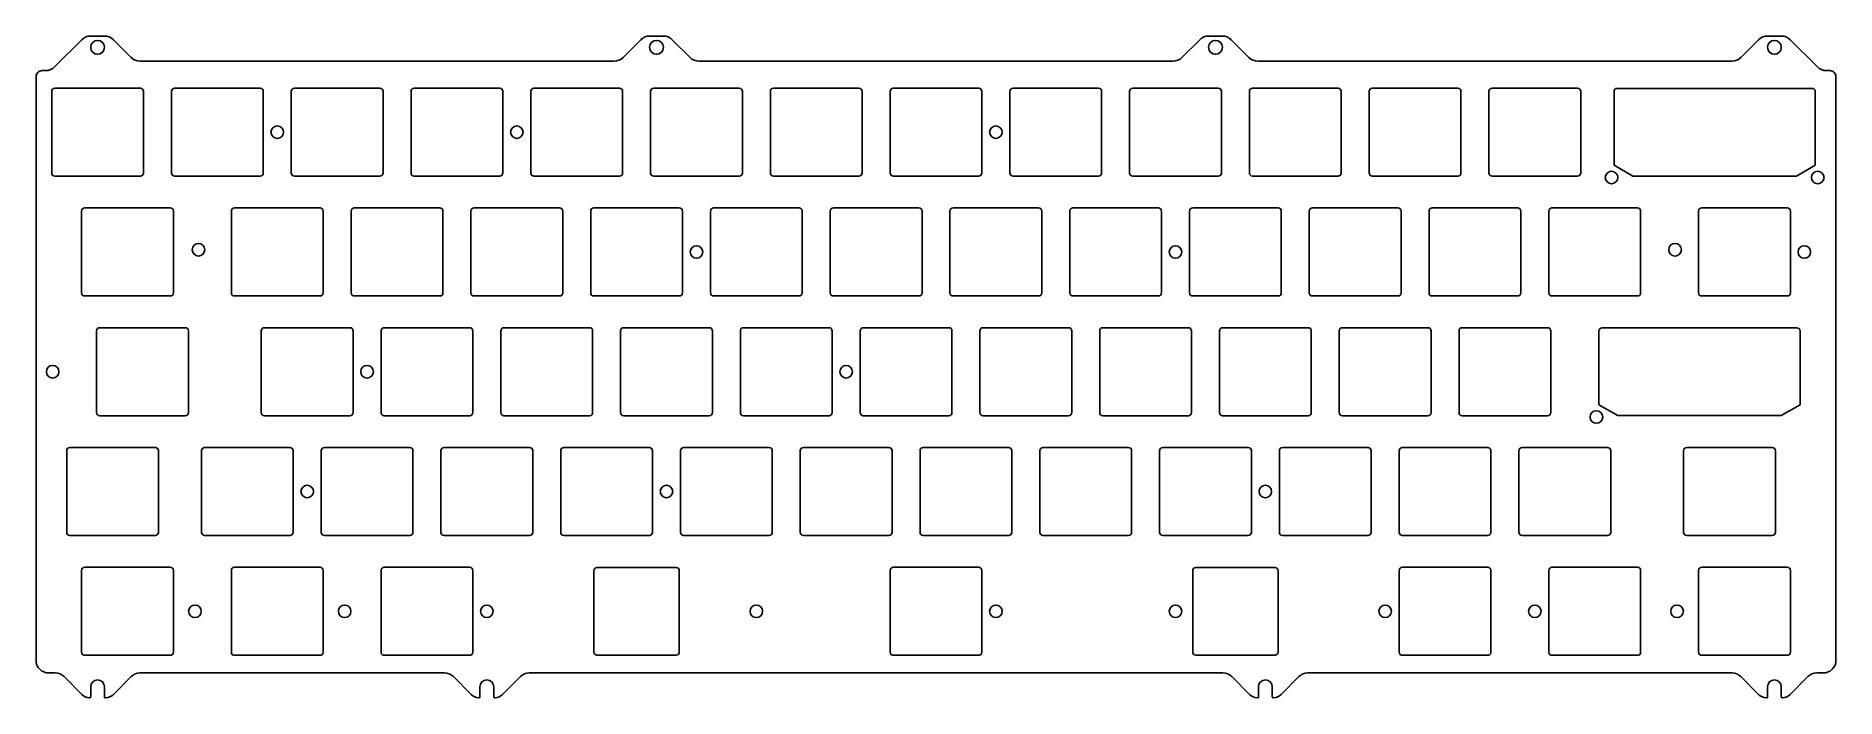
# Model space of a CAD drawing. Header units: millimetres. Extents: x -10 to 277, y -90 to 15.
import ezdxf

# ---------------------------------------------------------------- set-up
doc = ezdxf.new("R2010")
doc.units = ezdxf.units.MM
doc.layers.get('0').update_dxf_attribs({"linetype": 'CONTINUOUS'})
doc.layers.add('BLACK', color=7, linetype='CONTINUOUS')
doc.layers.add('Edge.Cuts', color=53, linetype='CONTINUOUS', true_color=0xc8a339)

msp = doc.modelspace()

# ---------------------------------------------------------------- linework, layer by layer
for points in [[(241.2, 6.475), (241.2, -5.243), (244.2, -6.975), (270.2, -6.975), (273.2, -5.243), (273.2, 6.475, 0.4142135624), (272.7, 6.975), (241.7, 6.975, 0.4142123908)], [(254.6375, -12.55), (254.6375, -25.55, 0.4142123908), (255.1375, -26.05), (268.7375, -26.05, 0.4142135624), (269.2375, -25.55), (269.2375, -12.55, 0.4142135624), (268.7375, -12.05), (255.1375, -12.05, 0.4142123908)], [(238.79375, -31.625), (238.79375, -43.343), (241.79375, -45.075), (267.79375, -45.075), (270.79375, -43.343), (270.79375, -31.625, 0.4142135624), (270.29375, -31.125), (239.29375, -31.125, 0.4142123908)], [(-4.91875, -50.65), (-4.91875, -63.65, 0.4142123908), (-4.41875, -64.15), (9.18125, -64.15, 0.4142135624), (9.68125, -63.65), (9.68125, -50.65, 0.4142135624), (9.18125, -50.15), (-4.41875, -50.15, 0.4142123908)], [(16.5125, -50.65), (16.5125, -63.65, 0.4142123908), (17.0125, -64.15), (30.6125, -64.15, 0.4142135624), (31.1125, -63.65), (31.1125, -50.65, 0.4142135624), (30.6125, -50.15), (17.0125, -50.15, 0.4142123908)]]:
    msp.add_lwpolyline(points, format="xyb", close=True)
for centre in [(240.8, -7.2), (273.6, -7.2), (271.4625, -19.05), (238.39375, -45.3), (33.3375, -57.15)]:
    msp.add_circle(centre, 1)
at = {"layer": 'BLACK', "linetype": 'Continuous'}
for p, q in [((13.94375, -31.1), (0.343751, -31.1)), ((-0.15625, -31.6), (-0.15625, -44.6)), ((14.44375, -44.6), (14.44375, -31.6)), ((0.343751, -45.1), (13.94375, -45.1)), ((226.0625, -50.652003), (226.0625, -63.652051)), ((240.162412, -50.152051), (226.5625, -50.152051)), ((240.6625, -63.651903), (240.6625, -50.644041)), ((252.253712, -50.652003), (252.253712, -63.652003)), ((266.353712, -50.152003), (252.753712, -50.152003)), ((266.853712, -63.652003), (266.853712, -50.652003)), ((226.562512, -64.152051), (240.168657, -64.152051)), ((252.753712, -64.152003), (266.353712, -64.152003))]:
    msp.add_line(p, q, dxfattribs=at)
at = {"layer": 'BLACK'}
for centre, radius, start, end in [((0.343751, -31.600001), 0.500001, 90, 179.99988541), ((13.94375, -31.6), 0.5, 0, 90), ((0.343751, -44.599999), 0.500001, 180.00011459, 270), ((13.94375, -44.6), 0.5, 270, 0), ((226.562412, -50.652003), 0.499912, 89.98991497, 180), ((240.162412, -50.652203), 0.500152, 0.9350487, 90), ((252.753712, -50.652003), 0.5, 90, 180), ((266.353712, -50.652003), 0.5, 0, 90), ((226.562512, -63.652103), 0.499948, 179.99404138, 270), ((240.162312, -63.651903), 0.500188, 270.7268293, 0), ((252.753712, -63.652003), 0.5, 180, 270), ((266.353712, -63.652003), 0.5, 270, 0)]:
    msp.add_arc(centre, radius, start, end, dxfattribs=at)
at = {"layer": 'Edge.Cuts', "linetype": 'CONTINUOUS'}
for p, q in [((-2.502943, 14.714203), (-6.83136, 10.385787)), ((1.088731, 15.29999), (-1.08873, 15.29999)), ((5.331371, 11.885776), (2.502944, 14.714203)), ((86.397057, 14.714203), (83.56863, 11.885776)), ((89.988731, 15.29999), (87.81127, 15.29999)), ((94.231371, 11.885776), (91.402944, 14.714203)), ((175.297057, 14.714203), (172.46863, 11.885776)), ((178.888731, 15.29999), (176.71127, 15.29999)), ((183.131371, 11.885776), (180.302944, 14.714203)), ((264.197057, 14.714203), (261.36863, 11.885776)), ((267.788731, 15.29999), (265.61127, 15.29999)), ((273.531361, 10.385787), (269.202944, 14.714203)), ((-9.8, 8.8), (-9.8, -84.00001)), ((-8.245573, 9.8), (-8.8, 9.8)), ((82.154416, 11.29999), (6.745585, 11.29999)), ((171.054416, 11.29999), (95.645585, 11.29999)), ((259.954416, 11.29999), (184.545585, 11.29999)), ((275.5, 9.8), (274.945574, 9.8)), ((276.5, -84.00001), (276.5, 8.8)), ((-7.3, 6.5), (-7.3, -6.5)), ((6.8, 7), (-6.8, 7)), ((7.3, -6.5), (7.3, 6.5)), ((11.75, 6.5), (11.75, -6.5)), ((25.85, 7), (12.25, 7)), ((26.35, -6.5), (26.35, 6.5)), ((30.8, 6.5), (30.8, -6.5)), ((44.9, 7), (31.3, 7)), ((45.4, -6.5), (45.4, 6.5)), ((49.85, 6.5), (49.85, -6.5)), ((63.95, 7), (50.35, 7)), ((64.45, -6.5), (64.45, 6.5)), ((68.9, 6.5), (68.9, -6.5)), ((83, 7), (69.4, 7)), ((83.5, -6.5), (83.5, 6.5)), ((87.95, 6.5), (87.95, -6.5)), ((102.05, 7), (88.45, 7)), ((102.55, -6.5), (102.55, 6.5)), ((107, 6.5), (107, -6.5)), ((121.1, 7), (107.5, 7)), ((121.6, -6.5), (121.6, 6.5)), ((126.05, 6.5), (126.05, -6.5)), ((140.15, 7), (126.55, 7)), ((140.65, -6.5), (140.65, 6.5)), ((145.1, 6.5), (145.1, -6.5)), ((159.2, 7), (145.6, 7)), ((159.7, -6.5), (159.7, 6.5)), ((164.15, 6.5), (164.15, -6.5)), ((178.25, 7), (164.65, 7)), ((178.75, -6.5), (178.75, 6.5)), ((183.2, 6.5), (183.2, -6.5)), ((197.3, 7), (183.7, 7)), ((197.8, -6.5), (197.8, 6.5)), ((202.25, 6.5), (202.25, -6.5)), ((216.35, 7), (202.75, 7)), ((216.85, -6.5), (216.85, 6.5)), ((221.3, 6.5), (221.3, -6.5)), ((235.4, 7), (221.8, 7)), ((235.9, -6.5), (235.9, 6.5)), ((-6.8, -7), (6.8, -7)), ((12.25, -7), (25.85, -7)), ((31.3, -7), (44.9, -7)), ((50.35, -7), (63.95, -7)), ((69.4, -7), (83, -7)), ((88.45, -7), (102.05, -7)), ((107.5, -7), (121.1, -7)), ((126.55, -7), (140.15, -7)), ((145.6, -7), (159.2, -7)), ((164.65, -7), (178.25, -7)), ((183.7, -7), (197.3, -7)), ((202.75, -7), (216.35, -7)), ((221.8, -7), (235.4, -7)), ((-2.5375, -12.55), (-2.5375, -25.55)), ((11.5625, -12.05), (-2.0375, -12.05)), ((12.0625, -25.55), (12.0625, -12.55)), ((21.275, -12.55), (21.275, -25.55)), ((35.375, -12.05), (21.775, -12.05)), ((35.875, -25.55), (35.875, -12.55)), ((40.325, -12.55), (40.325, -25.55)), ((54.425, -12.05), (40.825, -12.05)), ((54.925, -25.55), (54.925, -12.55)), ((59.375, -12.55), (59.375, -25.55)), ((73.475, -12.05), (59.875, -12.05)), ((73.975, -25.55), (73.975, -12.55)), ((78.425, -12.55), (78.425, -25.55)), ((92.525, -12.05), (78.925, -12.05)), ((93.025, -25.55), (93.025, -12.55)), ((97.475, -12.55), (97.475, -25.55)), ((111.575, -12.05), (97.975, -12.05)), ((112.075, -25.55), (112.075, -12.55)), ((116.525, -12.55), (116.525, -25.55)), ((130.625, -12.05), (117.025, -12.05)), ((131.125, -25.55), (131.125, -12.55)), ((135.575, -12.55), (135.575, -25.55)), ((149.675, -12.05), (136.075, -12.05)), ((150.175, -25.55), (150.175, -12.55)), ((154.625, -12.55), (154.625, -25.55)), ((168.725, -12.05), (155.125, -12.05)), ((169.225, -25.55), (169.225, -12.55)), ((173.675, -12.55), (173.675, -25.55)), ((187.775, -12.05), (174.175, -12.05)), ((188.275, -25.55), (188.275, -12.55)), ((192.725, -12.55), (192.725, -25.55)), ((206.825, -12.05), (193.225, -12.05)), ((207.325, -25.55), (207.325, -12.55)), ((211.775, -12.55), (211.775, -25.55)), ((225.875, -12.05), (212.275, -12.05)), ((226.375, -25.55), (226.375, -12.55)), ((230.825, -12.55), (230.825, -25.55)), ((244.925, -12.05), (231.325, -12.05)), ((245.425, -25.55), (245.425, -12.55)), ((-2.0375, -26.05), (11.5625, -26.05)), ((21.775, -26.05), (35.375, -26.05)), ((40.825, -26.05), (54.425, -26.05)), ((59.875, -26.05), (73.475, -26.05)), ((78.925, -26.05), (92.525, -26.05)), ((97.975, -26.05), (111.575, -26.05)), ((117.025, -26.05), (130.625, -26.05)), ((136.075, -26.05), (149.675, -26.05)), ((155.125, -26.05), (168.725, -26.05)), ((174.175, -26.05), (187.775, -26.05)), ((193.225, -26.05), (206.825, -26.05)), ((212.275, -26.05), (225.875, -26.05)), ((231.325, -26.05), (244.925, -26.05)), ((40.1375, -31.1), (26.5375, -31.1)), ((59.1875, -31.1), (45.5875, -31.1)), ((78.2375, -31.1), (64.6375, -31.1)), ((97.2875, -31.1), (83.6875, -31.1)), ((116.3375, -31.1), (102.7375, -31.1)), ((135.3875, -31.1), (121.7875, -31.1)), ((154.4375, -31.1), (140.8375, -31.1)), ((173.4875, -31.1), (159.8875, -31.1)), ((192.5375, -31.1), (178.9375, -31.1)), ((211.5875, -31.1), (197.9875, -31.1)), ((230.6375, -31.1), (217.0375, -31.1)), ((26.0375, -31.6), (26.0375, -44.6)), ((40.6375, -44.6), (40.6375, -31.6)), ((45.0875, -31.6), (45.0875, -44.6)), ((59.6875, -44.6), (59.6875, -31.6)), ((64.1375, -31.6), (64.1375, -44.6)), ((78.7375, -44.6), (78.7375, -31.6)), ((83.1875, -31.6), (83.1875, -44.6)), ((97.7875, -44.6), (97.7875, -31.6)), ((102.2375, -31.6), (102.2375, -44.6)), ((116.8375, -44.6), (116.8375, -31.6)), ((121.2875, -31.6), (121.2875, -44.6)), ((135.8875, -44.6), (135.8875, -31.6)), ((140.3375, -31.6), (140.3375, -44.6)), ((154.9375, -44.6), (154.9375, -31.6)), ((159.3875, -31.6), (159.3875, -44.6)), ((173.9875, -44.6), (173.9875, -31.6)), ((178.4375, -31.6), (178.4375, -44.6)), ((193.0375, -44.6), (193.0375, -31.6)), ((197.4875, -31.6), (197.4875, -44.6)), ((212.0875, -44.6), (212.0875, -31.6)), ((216.5375, -31.6), (216.5375, -44.6)), ((231.1375, -44.6), (231.1375, -31.6)), ((26.5375, -45.1), (40.1375, -45.1)), ((45.5875, -45.1), (59.1875, -45.1)), ((64.6375, -45.1), (78.2375, -45.1)), ((83.6875, -45.1), (97.2875, -45.1)), ((102.7375, -45.1), (116.3375, -45.1)), ((121.7875, -45.1), (135.3875, -45.1)), ((140.8375, -45.1), (154.4375, -45.1)), ((159.8875, -45.1), (173.4875, -45.1)), ((178.9375, -45.1), (192.5375, -45.1)), ((197.9875, -45.1), (211.5875, -45.1)), ((217.0375, -45.1), (230.6375, -45.1)), ((35.5625, -50.65), (35.5625, -63.65)), ((49.6625, -50.15), (36.0625, -50.15)), ((50.1625, -63.65), (50.1625, -50.65)), ((54.6125, -50.65), (54.6125, -63.65)), ((68.7125, -50.15), (55.1125, -50.15)), ((69.2125, -63.65), (69.2125, -50.65)), ((73.6625, -50.65), (73.6625, -63.65)), ((87.7625, -50.15), (74.1625, -50.15)), ((88.2625, -63.65), (88.2625, -50.65)), ((92.7125, -50.65), (92.7125, -63.65)), ((106.8125, -50.15), (93.2125, -50.15)), ((107.3125, -63.65), (107.3125, -50.65)), ((111.7625, -50.65), (111.7625, -63.65)), ((125.8625, -50.15), (112.2625, -50.15)), ((126.3625, -63.65), (126.3625, -50.65)), ((130.8125, -50.65), (130.8125, -63.65)), ((144.9125, -50.15), (131.3125, -50.15)), ((145.4125, -63.65), (145.4125, -50.65)), ((149.8625, -50.65), (149.8625, -63.65)), ((163.9625, -50.15), (150.3625, -50.15)), ((164.4625, -63.65), (164.4625, -50.65)), ((168.9125, -50.65), (168.9125, -63.65)), ((183.0125, -50.15), (169.4125, -50.15)), ((183.5125, -63.65), (183.5125, -50.65)), ((187.9625, -50.65), (187.9625, -63.65)), ((202.0625, -50.15), (188.4625, -50.15)), ((202.5625, -63.65), (202.5625, -50.65)), ((207.0125, -50.65), (207.0125, -63.65)), ((221.1125, -50.15), (207.5125, -50.15)), ((221.6125, -63.65), (221.6125, -50.65)), ((36.0625, -64.15), (49.6625, -64.15)), ((55.1125, -64.15), (68.7125, -64.15)), ((74.1625, -64.15), (87.7625, -64.15)), ((93.2125, -64.15), (106.8125, -64.15)), ((112.2625, -64.15), (125.8625, -64.15)), ((131.3125, -64.15), (144.9125, -64.15)), ((150.3625, -64.15), (163.9625, -64.15)), ((169.4125, -64.15), (183.0125, -64.15)), ((188.4625, -64.15), (202.0625, -64.15)), ((207.5125, -64.15), (221.1125, -64.15)), ((-7.8, -86.00001), (-6.745584, -86.00001)), ((-5.33137, -86.585797), (-2.502943, -89.414224)), ((-1.1, -89.787569), (-1.1, -88.20001)), ((1.1, -88.20001), (1.1, -89.787569)), ((2.502944, -89.414224), (5.331371, -86.585797)), ((6.745585, -86.00001), (55.166937, -86.00001)), ((56.581151, -86.585797), (59.409557, -89.414203)), ((60.8125, -89.787548), (60.8125, -88.199989)), ((63.0125, -88.199989), (63.0125, -89.787548)), ((64.415444, -89.414203), (67.24385, -86.585797)), ((68.658063, -86.00001), (178.991937, -86.00001)), ((180.406151, -86.585797), (183.234557, -89.414203)), ((184.6375, -89.787548), (184.6375, -88.199989)), ((186.8375, -88.199989), (186.8375, -89.787548)), ((188.240444, -89.414203), (191.06885, -86.585797)), ((192.483063, -86.00001), (259.954416, -86.00001)), ((261.36863, -86.585797), (264.197057, -89.414224)), ((265.6, -89.787569), (265.6, -88.20001)), ((267.8, -88.20001), (267.8, -89.787569)), ((269.202944, -89.414224), (272.031371, -86.585797)), ((273.445585, -86.00001), (274.5, -86.00001))]:
    msp.add_line(p, q, dxfattribs=at)
at = {"layer": 'Edge.Cuts', "linetype": 'Continuous'}
for p, q in [((-2.5375, -69.700001), (-2.5375, -82.699999)), ((11.5625, -69.2), (-2.037499, -69.2)), ((12.0625, -82.7), (12.0625, -69.7)), ((21.275, -69.7), (21.275, -82.7)), ((35.375, -69.2), (21.775, -69.2)), ((35.875, -82.7), (35.875, -69.7)), ((45.0875, -69.7), (45.0875, -82.7)), ((59.1875, -69.2), (45.5875, -69.2)), ((59.6875, -82.7), (59.6875, -69.7)), ((78.9184, -82.65), (78.9184, -69.75)), ((79.4184, -69.25), (92.0184, -69.25)), ((92.5184, -69.75), (92.5184, -82.65)), ((126.05, -69.7), (126.05, -82.7)), ((140.15, -69.2), (126.55, -69.2)), ((140.65, -82.7), (140.65, -69.7)), ((174.175, -82.65), (174.175, -69.75)), ((174.675, -69.25), (187.275, -69.25)), ((187.775, -69.75), (187.775, -82.65)), ((207.0125, -69.7), (207.0125, -82.7)), ((221.1125, -69.2), (207.5125, -69.2)), ((221.6125, -82.7), (221.6125, -69.7)), ((230.825, -69.7), (230.825, -82.7)), ((244.925, -69.2), (231.325, -69.2)), ((245.425, -82.7), (245.425, -69.7)), ((254.6375, -69.7), (254.6375, -82.7)), ((268.7375, -69.2), (255.1375, -69.2)), ((269.2375, -82.7), (269.2375, -69.7)), ((-2.037499, -83.2), (11.5625, -83.2)), ((21.775, -83.2), (35.375, -83.2)), ((45.5875, -83.2), (59.1875, -83.2)), ((92.0184, -83.15), (79.4184, -83.15)), ((126.55, -83.2), (140.15, -83.2)), ((187.275, -83.15), (174.675, -83.15)), ((207.5125, -83.2), (221.1125, -83.2)), ((231.325, -83.2), (244.925, -83.2)), ((255.1375, -83.2), (268.7375, -83.2))]:
    msp.add_line(p, q, dxfattribs=at)
at = {"layer": 'Edge.Cuts'}
for centre, radius in [((0, 13.49999), 1.1), ((88.9, 13.49999), 1.1), ((177.8, 13.49999), 1.1), ((266.7, 13.49999), 1.1), ((28.575, 0), 1), ((66.675, 0), 1), ((142.875, 0), 1), ((16.04875, -18.7), 1), ((95.25, -19.05), 1), ((171.45, -19.05), 1), ((250.9012, -18.7), 1), ((-7.14375, -38.1), 1), ((42.8625, -38.1), 1), ((119.0625, -38.1), 1), ((90.4875, -57.15), 1), ((185.7375, -57.15), 1), ((15.478125, -76.2), 1), ((39.290625, -76.2), 1), ((61.9125, -76.2), 1), ((104.775, -76.2), 1), ((142.875, -76.2), 1), ((171.45, -76.2), 1), ((204.7875, -76.2), 1), ((228.6, -76.2), 1), ((251.221875, -76.2), 1)]:
    msp.add_circle(centre, radius, dxfattribs=at)
for centre, radius, start, end in [((-1.088703, 13.300016), 2, 90.0007735, 135.00107363), ((1.088697, 13.300016), 1.999974, 44.99878458, 89.99902596), ((87.811297, 13.300016), 2, 90.0007735, 135.00107363), ((89.988697, 13.300016), 1.999974, 44.99878458, 89.99902596), ((176.711269, 13.299995), 1.999995, 89.99997135, 135.00008103), ((178.88873, 13.29999), 2, 44.99997974, 89.99997135), ((265.611269, 13.299995), 1.999995, 89.99997135, 135.00008103), ((267.78873, 13.29999), 2, 44.99997974, 89.99997135), ((6.745597, 13.300016), 2.000026, -134.9997164, -90.00034377), ((82.154397, 13.300016), 2.000032, -89.9994557, -45.0001418), ((95.645597, 13.300016), 2.000026, -134.9997164, -90.00034377), ((171.05442, 13.299983), 1.999993, -90.00011459, -44.99993923), ((184.545581, 13.299983), 1.999993, -135.00006077, -89.99988541), ((259.95442, 13.299983), 1.999993, -90.00011459, -44.99993923), ((-8.800003, 8.800016), 0.999997, -270.00017189, -179.99908326), ((-8.245603, 11.800016), 2.000032, -89.99914057, -44.9997164), ((274.945573, 11.799995), 1.999995, -135.00008103, -89.99997135), ((275.500001, 8.800001), 0.999999, -0.0000573, 90.0000573), ((-6.799962, 6.500044), 0.500038, -269.99564514, -179.99495835), ((6.800038, 6.500044), 0.499956, -0.00504241, 90.00435486), ((12.250038, 6.500044), 0.500038, -269.99564514, -179.99495835), ((25.850038, 6.500044), 0.499956, -0.00504241, 90.00435486), ((31.300038, 6.500044), 0.500038, -269.99564514, -179.99495835), ((44.900038, 6.500044), 0.499956, -0.00504241, 90.00435486), ((50.350038, 6.500044), 0.500038, -269.99564514, -179.99495835), ((63.950038, 6.500044), 0.499956, -0.00504241, 90.00435486), ((69.400038, 6.500044), 0.500038, -269.99564514, -179.99495835), ((83.000038, 6.500044), 0.499956, -0.00504241, 90.00435486), ((88.450038, 6.500044), 0.500038, -269.99564514, -179.99495835), ((102.050038, 6.500044), 0.499956, -0.00504241, 90.00435486), ((107.500038, 6.500044), 0.500038, -269.99564514, -179.99495835), ((121.100038, 6.500044), 0.499956, -0.00504241, 90.00435486), ((126.550038, 6.500044), 0.500038, -269.99564514, -179.99495835), ((140.150038, 6.500044), 0.499956, -0.00504241, 90.00435486), ((145.600038, 6.500044), 0.500038, -269.99564514, -179.99495835), ((159.200038, 6.500044), 0.499956, -0.00504241, 90.00435486), ((164.650038, 6.500044), 0.500038, -269.99564514, -179.99495835), ((178.250038, 6.500044), 0.499956, -0.00504241, 90.00435486), ((183.700038, 6.500044), 0.500038, -269.99564514, -179.99495835), ((197.300038, 6.500044), 0.499956, -0.00504241, 90.00435486), ((202.750038, 6.500044), 0.500038, -269.99564514, -179.99495835), ((216.350038, 6.500044), 0.499956, -0.00504241, 90.00435486), ((221.800038, 6.500044), 0.500038, -269.99564514, -179.99495835), ((235.400038, 6.500044), 0.499956, -0.00504241, 90.00435486), ((-6.799962, -6.499956), 0.500044, -179.99495835, -90.0043541), ((6.800038, -6.499956), 0.499962, -90.0043541, -0.00504241), ((12.250038, -6.499956), 0.500044, -179.99495835, -90.0043541), ((25.850038, -6.499956), 0.499962, -90.0043541, -0.00504241), ((31.300038, -6.499956), 0.500044, -179.99495835, -90.0043541), ((44.900038, -6.499956), 0.499962, -90.0043541, -0.00504241), ((50.350038, -6.499956), 0.500044, -179.99495835, -90.0043541), ((63.950038, -6.499956), 0.499962, -90.0043541, -0.00504241), ((69.400038, -6.499956), 0.500044, -179.99495835, -90.0043541), ((83.000038, -6.499956), 0.499962, -90.0043541, -0.00504241), ((88.450038, -6.499956), 0.500044, -179.99495835, -90.0043541), ((102.050038, -6.499956), 0.499962, -90.0043541, -0.00504241), ((107.500038, -6.499956), 0.500044, -179.99495835, -90.0043541), ((121.100038, -6.499956), 0.499962, -90.0043541, -0.00504241), ((126.550038, -6.499956), 0.500044, -179.99495835, -90.0043541), ((140.150038, -6.499956), 0.499962, -90.0043541, -0.00504241), ((145.600038, -6.499956), 0.500044, -179.99495835, -90.0043541), ((159.200038, -6.499956), 0.499962, -90.0043541, -0.00504241), ((164.650038, -6.499956), 0.500044, -179.99495835, -90.0043541), ((178.250038, -6.499956), 0.499962, -90.0043541, -0.00504241), ((183.700038, -6.499956), 0.500044, -179.99495835, -90.0043541), ((197.300038, -6.499956), 0.499962, -90.0043541, -0.00504241), ((202.750038, -6.499956), 0.500044, -179.99495835, -90.0043541), ((216.350038, -6.499956), 0.499962, -90.0043541, -0.00504241), ((221.800038, -6.499956), 0.500044, -179.99495835, -90.0043541), ((235.400038, -6.499956), 0.499962, -90.0043541, -0.00504241), ((-2.037462, -12.549956), 0.500038, -269.99564514, -179.99495835), ((11.562538, -12.549956), 0.499956, -0.00504241, 90.00435486), ((21.775038, -12.549956), 0.500038, -269.99564514, -179.99495835), ((35.375038, -12.549956), 0.499956, -0.00504241, 90.00435486), ((40.825038, -12.549956), 0.500038, -269.99564514, -179.99495835), ((54.425038, -12.549956), 0.499956, -0.00504241, 90.00435486), ((59.875038, -12.549956), 0.500038, -269.99564514, -179.99495835), ((73.475038, -12.549956), 0.499956, -0.00504241, 90.00435486), ((78.925038, -12.549956), 0.500038, -269.99564514, -179.99495835), ((92.525038, -12.549956), 0.499956, -0.00504241, 90.00435486), ((97.975038, -12.549956), 0.500038, -269.99564514, -179.99495835), ((111.575038, -12.549956), 0.499956, -0.00504241, 90.00435486), ((117.025038, -12.549956), 0.500038, -269.99564514, -179.99495835), ((130.625038, -12.549956), 0.499956, -0.00504241, 90.00435486), ((136.075038, -12.549956), 0.500038, -269.99564514, -179.99495835), ((149.675038, -12.549956), 0.499956, -0.00504241, 90.00435486), ((155.125038, -12.549956), 0.500038, -269.99564514, -179.99495835), ((168.725038, -12.549956), 0.499956, -0.00504241, 90.00435486), ((174.175038, -12.549956), 0.500038, -269.99564514, -179.99495835), ((187.775038, -12.549956), 0.499956, -0.00504241, 90.00435486), ((193.225038, -12.549956), 0.500038, -269.99564514, -179.99495835), ((206.825038, -12.549956), 0.499956, -0.00504241, 90.00435486), ((212.275038, -12.549956), 0.500038, -269.99564514, -179.99495835), ((225.875038, -12.549956), 0.499956, -0.00504241, 90.00435486), ((231.325038, -12.549956), 0.500038, -269.99564514, -179.99495835), ((244.925038, -12.549956), 0.499956, -0.00504241, 90.00435486), ((-2.037462, -25.549956), 0.500044, -179.99495835, -90.0043541), ((11.562538, -25.549956), 0.499962, -90.0043541, -0.00504241), ((21.775038, -25.549956), 0.500044, -179.99495835, -90.0043541), ((35.375038, -25.549956), 0.499962, -90.0043541, -0.00504241), ((40.825038, -25.549956), 0.500044, -179.99495835, -90.0043541), ((54.425038, -25.549956), 0.499962, -90.0043541, -0.00504241), ((59.875038, -25.549956), 0.500044, -179.99495835, -90.0043541), ((73.475038, -25.549956), 0.499962, -90.0043541, -0.00504241), ((78.925038, -25.549956), 0.500044, -179.99495835, -90.0043541), ((92.525038, -25.549956), 0.499962, -90.0043541, -0.00504241), ((97.975038, -25.549956), 0.500044, -179.99495835, -90.0043541), ((111.575038, -25.549956), 0.499962, -90.0043541, -0.00504241), ((117.025038, -25.549956), 0.500044, -179.99495835, -90.0043541), ((130.625038, -25.549956), 0.499962, -90.0043541, -0.00504241), ((136.075038, -25.549956), 0.500044, -179.99495835, -90.0043541), ((149.675038, -25.549956), 0.499962, -90.0043541, -0.00504241), ((155.125038, -25.549956), 0.500044, -179.99495835, -90.0043541), ((168.725038, -25.549956), 0.499962, -90.0043541, -0.00504241), ((174.175038, -25.549956), 0.500044, -179.99495835, -90.0043541), ((187.775038, -25.549956), 0.499962, -90.0043541, -0.00504241), ((193.225038, -25.549956), 0.500044, -179.99495835, -90.0043541), ((206.825038, -25.549956), 0.499962, -90.0043541, -0.00504241), ((212.275038, -25.549956), 0.500044, -179.99495835, -90.0043541), ((225.875038, -25.549956), 0.499962, -90.0043541, -0.00504241), ((231.325038, -25.549956), 0.500044, -179.99495835, -90.0043541), ((244.925038, -25.549956), 0.499962, -90.0043541, -0.00504241), ((26.537538, -31.599956), 0.500038, -269.99564514, -179.99495835), ((40.137538, -31.599956), 0.499956, -0.00504241, 90.00435486), ((45.587538, -31.599956), 0.500038, -269.99564514, -179.99495835), ((59.187538, -31.599956), 0.499956, -0.00504241, 90.00435486), ((64.637538, -31.599956), 0.500038, -269.99564514, -179.99495835), ((78.237538, -31.599956), 0.499956, -0.00504241, 90.00435486), ((83.687538, -31.599956), 0.500038, -269.99564514, -179.99495835), ((97.287538, -31.599956), 0.499956, -0.00504241, 90.00435486), ((102.737538, -31.599956), 0.500038, -269.99564514, -179.99495835), ((116.337538, -31.599956), 0.499956, -0.00504241, 90.00435486), ((121.787538, -31.599956), 0.500038, -269.99564514, -179.99495835), ((135.387538, -31.599956), 0.499956, -0.00504241, 90.00435486), ((140.837538, -31.599956), 0.500038, -269.99564514, -179.99495835), ((154.437538, -31.599956), 0.499956, -0.00504241, 90.00435486), ((159.887538, -31.599956), 0.500038, -269.99564514, -179.99495835), ((173.487538, -31.599956), 0.499956, -0.00504241, 90.00435486), ((178.937538, -31.599956), 0.500038, -269.99564514, -179.99495835), ((192.537538, -31.599956), 0.499956, -0.00504241, 90.00435486), ((197.987538, -31.599956), 0.500038, -269.99564514, -179.99495835), ((211.587538, -31.599956), 0.499956, -0.00504241, 90.00435486), ((217.037538, -31.599956), 0.500038, -269.99564514, -179.99495835), ((230.637538, -31.599956), 0.499956, -0.00504241, 90.00435486), ((26.537538, -44.599956), 0.500044, -179.99495835, -90.0043541), ((40.137538, -44.599956), 0.499962, -90.0043541, -0.00504241), ((45.587538, -44.599956), 0.500044, -179.99495835, -90.0043541), ((59.187538, -44.599956), 0.499962, -90.0043541, -0.00504241), ((64.637538, -44.599956), 0.500044, -179.99495835, -90.0043541), ((78.237538, -44.599956), 0.499962, -90.0043541, -0.00504241), ((83.687538, -44.599956), 0.500044, -179.99495835, -90.0043541), ((97.287538, -44.599956), 0.499962, -90.0043541, -0.00504241), ((102.737538, -44.599956), 0.500044, -179.99495835, -90.0043541), ((116.337538, -44.599956), 0.499962, -90.0043541, -0.00504241), ((121.787538, -44.599956), 0.500044, -179.99495835, -90.0043541), ((135.387538, -44.599956), 0.499962, -90.0043541, -0.00504241), ((140.837538, -44.599956), 0.500044, -179.99495835, -90.0043541), ((154.437538, -44.599956), 0.499962, -90.0043541, -0.00504241), ((159.887538, -44.599956), 0.500044, -179.99495835, -90.0043541), ((173.487538, -44.599956), 0.499962, -90.0043541, -0.00504241), ((178.937538, -44.599956), 0.500044, -179.99495835, -90.0043541), ((192.537538, -44.599956), 0.499962, -90.0043541, -0.00504241), ((197.987538, -44.599956), 0.500044, -179.99495835, -90.0043541), ((211.587538, -44.599956), 0.499962, -90.0043541, -0.00504241), ((217.037538, -44.599956), 0.500044, -179.99495835, -90.0043541), ((230.637538, -44.599956), 0.499962, -90.0043541, -0.00504241), ((36.062538, -50.649956), 0.500038, -269.99564514, -179.99495835), ((49.662538, -50.649956), 0.499956, -0.00504241, 90.00435486), ((55.112538, -50.649956), 0.500038, -269.99564514, -179.99495835), ((68.712538, -50.649956), 0.499956, -0.00504241, 90.00435486), ((74.162538, -50.649956), 0.500038, -269.99564514, -179.99495835), ((87.762538, -50.649956), 0.499956, -0.00504241, 90.00435486), ((93.212538, -50.649956), 0.500038, -269.99564514, -179.99495835), ((106.812538, -50.649956), 0.499956, -0.00504241, 90.00435486), ((112.262538, -50.649956), 0.500038, -269.99564514, -179.99495835), ((125.862538, -50.649956), 0.499956, -0.00504241, 90.00435486), ((131.312538, -50.649956), 0.500038, -269.99564514, -179.99495835), ((144.912538, -50.649956), 0.499956, -0.00504241, 90.00435486), ((150.362538, -50.649956), 0.500038, -269.99564514, -179.99495835), ((163.962538, -50.649956), 0.499956, -0.00504241, 90.00435486), ((169.412538, -50.649956), 0.500038, -269.99564514, -179.99495835), ((183.012538, -50.649956), 0.499956, -0.00504241, 90.00435486), ((188.462538, -50.649956), 0.500038, -269.99564514, -179.99495835), ((202.062538, -50.649956), 0.499956, -0.00504241, 90.00435486), ((207.512538, -50.649956), 0.500038, -269.99564514, -179.99495835), ((221.112538, -50.649956), 0.499956, -0.00504241, 90.00435486), ((36.062538, -63.649956), 0.500044, -179.99495835, -90.0043541), ((49.662538, -63.649956), 0.499962, -90.0043541, -0.00504241), ((55.112538, -63.649956), 0.500044, -179.99495835, -90.0043541), ((68.712538, -63.649956), 0.499962, -90.0043541, -0.00504241), ((74.162538, -63.649956), 0.500044, -179.99495835, -90.0043541), ((87.762538, -63.649956), 0.499962, -90.0043541, -0.00504241), ((93.212538, -63.649956), 0.500044, -179.99495835, -90.0043541), ((106.812538, -63.649956), 0.499962, -90.0043541, -0.00504241), ((112.262538, -63.649956), 0.500044, -179.99495835, -90.0043541), ((125.862538, -63.649956), 0.499962, -90.0043541, -0.00504241), ((131.312538, -63.649956), 0.500044, -179.99495835, -90.0043541), ((144.912538, -63.649956), 0.499962, -90.0043541, -0.00504241), ((150.362538, -63.649956), 0.500044, -179.99495835, -90.0043541), ((163.962538, -63.649956), 0.499962, -90.0043541, -0.00504241), ((169.412538, -63.649956), 0.500044, -179.99495835, -90.0043541), ((183.012538, -63.649956), 0.499962, -90.0043541, -0.00504241), ((188.462538, -63.649956), 0.500044, -179.99495835, -90.0043541), ((202.062538, -63.649956), 0.499962, -90.0043541, -0.00504241), ((207.512538, -63.649956), 0.500044, -179.99495835, -90.0043541), ((221.112538, -63.649956), 0.499962, -90.0043541, -0.00504241), ((-2.037478, -69.700041), 0.500022, 90.00240623, 179.99541654), ((11.562522, -69.700041), 0.500041, 0.00469846, 90.00252081), ((21.775022, -69.700041), 0.500022, 90.00252081, 179.99530195), ((35.375022, -69.700041), 0.500041, 0.00469846, 90.00252081), ((45.587522, -69.700041), 0.500022, 90.00252081, 179.99530195), ((59.187522, -69.700041), 0.500041, 0.00469846, 90.00252081), ((79.418401, -69.750001), 0.500001, 90.00011459, 179.99988541), ((92.018399, -69.750001), 0.500001, 0.00011459, 89.99988541), ((126.550022, -69.700041), 0.500022, 90.00252081, 179.99530195), ((140.150022, -69.700041), 0.500041, 0.00469846, 90.00252081), ((174.675, -69.75), 0.5, 90, 180), ((187.275, -69.75), 0.5, 0, 90), ((207.512522, -69.700041), 0.500022, 90.00252081, 179.99530195), ((221.112522, -69.700041), 0.500041, 0.00469846, 90.00252081), ((231.325022, -69.700041), 0.500022, 90.00252081, 179.99530195), ((244.925022, -69.700041), 0.500041, 0.00469846, 90.00252081), ((255.137522, -69.700041), 0.500022, 90.00252081, 179.99530195), ((268.737522, -69.700041), 0.500041, 0.00469846, 90.00252081), ((-2.037478, -82.700041), 0.499959, 179.99518737, 269.99759338), ((11.562522, -82.700041), 0.499978, 269.99747878, 0.00469846), ((21.775022, -82.700041), 0.499959, 179.99530195, 269.99747878), ((35.375022, -82.700041), 0.499978, 269.99747878, 0.00469846), ((45.587522, -82.700041), 0.499959, 179.99530195, 269.99747878), ((59.187522, -82.700041), 0.499978, 269.99747878, 0.00469846), ((79.418401, -82.649999), 0.500001, 180.00011459, 269.99988541), ((92.018399, -82.649999), 0.500001, 270.00011459, 359.99988541), ((126.550022, -82.700041), 0.499959, 179.99530195, 269.99747878), ((140.150022, -82.700041), 0.499978, 269.99747878, 0.00469846), ((174.675, -82.65), 0.5, 180, 270), ((187.275, -82.65), 0.5, 270, 0), ((207.512522, -82.700041), 0.499959, 179.99530195, 269.99747878), ((221.112522, -82.700041), 0.499978, 269.99747878, 0.00469846), ((231.325022, -82.700041), 0.499959, 179.99530195, 269.99747878), ((244.925022, -82.700041), 0.499978, 269.99747878, 0.00469846), ((255.137522, -82.700041), 0.499959, 179.99530195, 269.99747878), ((268.737522, -82.700041), 0.499978, 269.99747878, 0.00469846), ((-7.800003, -83.999984), 2.000026, -179.99925515, -89.99991406), ((274.500001, -84.000011), 1.999999, -90.00002865, 0.00002865), ((-6.745603, -87.999984), 1.999974, 44.99906817, 89.99945568), ((0, -88.20001), 1.1, 0, 180), ((6.745597, -87.999984), 1.99999, 90.00034378, 135.00079003), ((55.166897, -87.999984), 1.999974, 44.99864278, 89.99885407), ((61.9125, -88.199989), 1.1, 0, 180), ((68.658097, -87.999984), 2.000005, 90.00097404, 135.00121542), ((178.991937, -88.00001), 2, 44.99997974, 90), ((185.7375, -88.199989), 1.1, 0, 180), ((192.483064, -88.00001), 2, 90.00002865, 135.00002026), ((259.954416, -88.00001), 2, 44.99997974, 90), ((266.7, -88.20001), 1.1, 0, 180), ((273.445585, -88.00001), 2, 90, 135.00002026), ((-1.088703, -87.999984), 2.000029, -135, -96.74113821), ((-1.300003, -89.787584), 0.200003, -96.74001471, 0.00429712), ((1.299997, -89.787584), 0.199985, -180.00429725, -83.25799364), ((1.088697, -87.999984), 2.000042, -83.25866264, -44.9998582), ((60.823797, -87.999984), 2.000008, -135.00042539, -96.74120883), ((60.612497, -89.787584), 0.200003, -96.74072091, 0.01031309), ((63.212497, -89.787584), 0.199964, -180.01031339, -83.25728724), ((63.001197, -87.999984), 2.000027, -83.25859202, -44.99943281), ((184.648773, -87.999982), 2.000007, -134.99989871, -96.74051931), ((184.4375, -89.787548), 0.2, -96.74036388, 0), ((187.037501, -89.787546), 0.200001, -179.99942705, -83.25970337), ((186.826228, -87.999982), 2.000007, -83.25948069, -45.00010129), ((265.611266, -88.000018), 1.999992, -135.00006077, -96.7403706), ((265.4, -89.787569), 0.2, -96.74036388, 0), ((268.000001, -89.787567), 0.200001, -179.99942705, -83.25970337), ((267.788735, -88.000018), 1.999991, -83.2596294, -44.99993923)]:
    msp.add_arc(centre, radius, start, end, dxfattribs=at)

doc.saveas('drawing.dxf')
